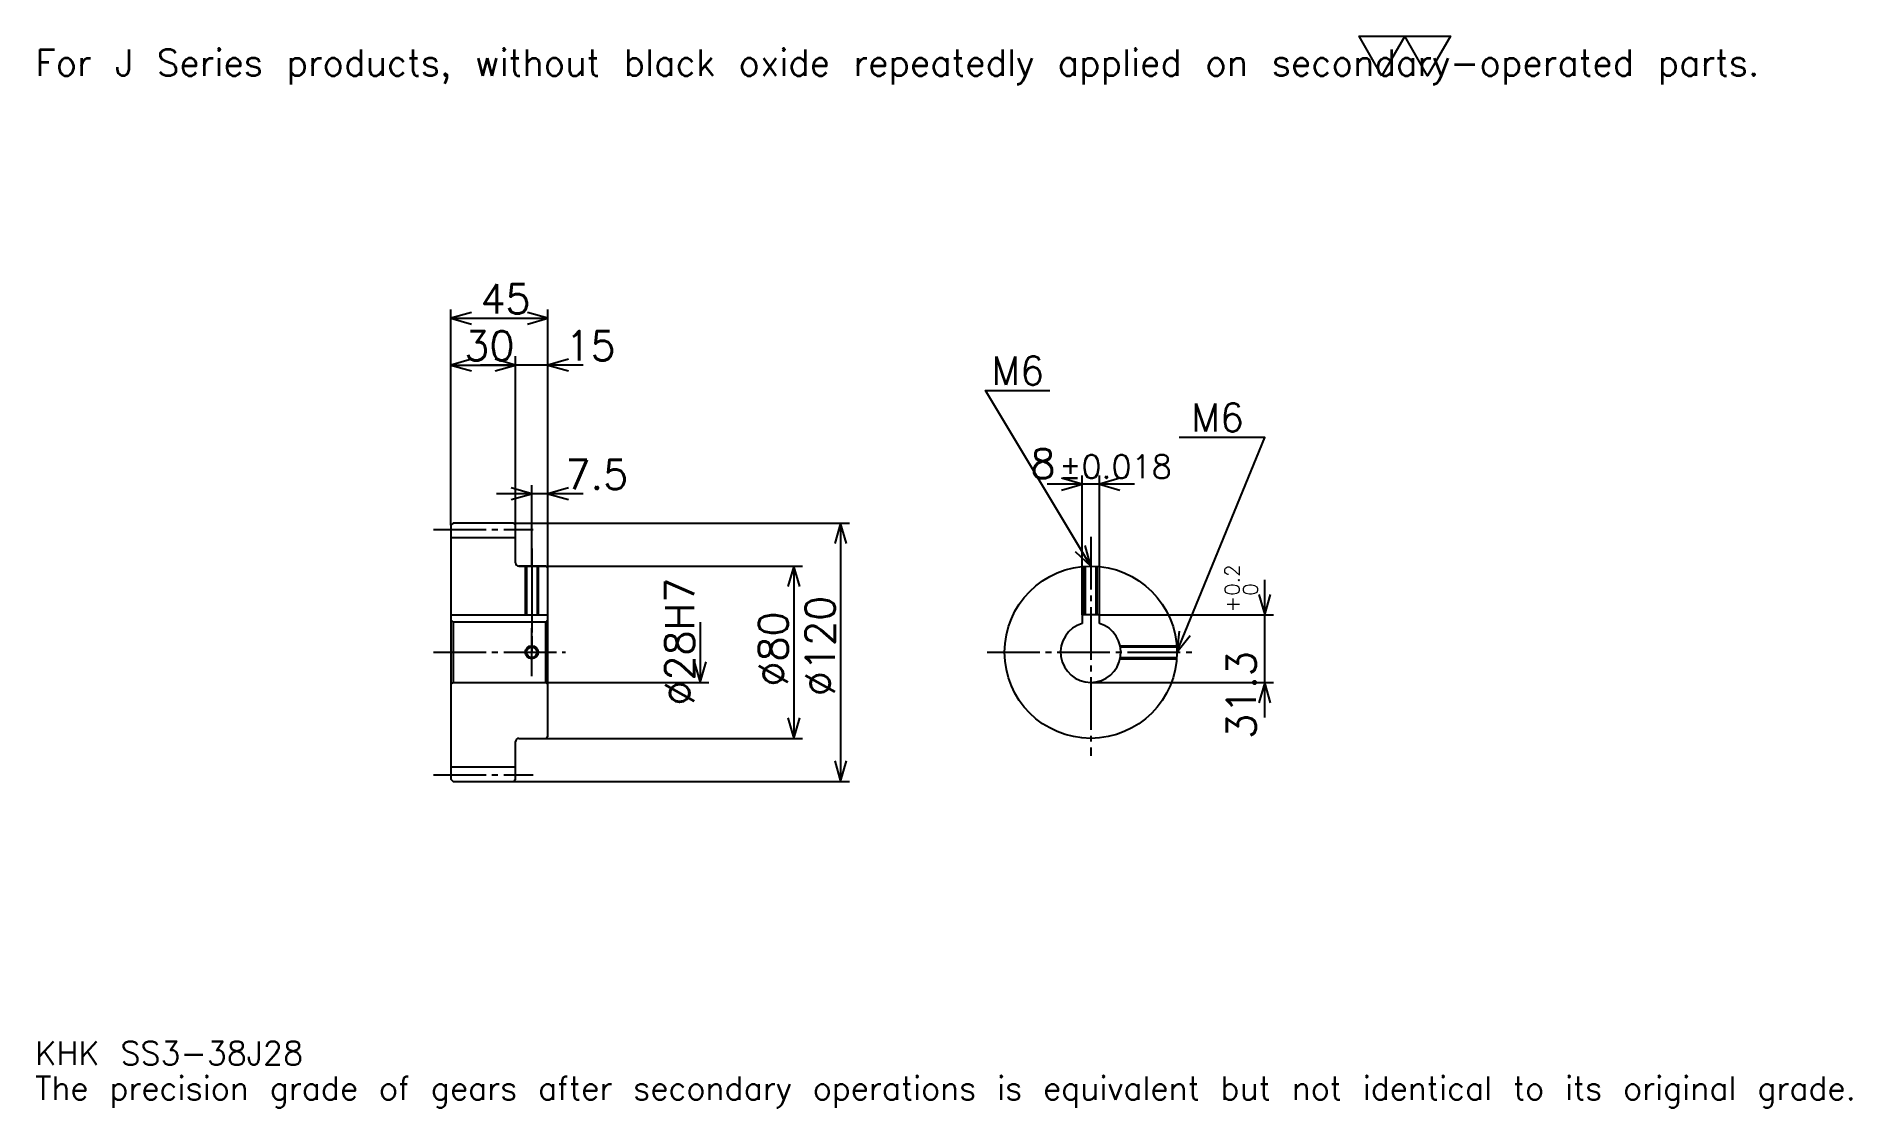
# Model space of a CAD drawing. Extents: x 28 to 870, y 10 to 508.
import ezdxf

# ---------------------------------------------------------------- set-up
doc = ezdxf.new("R2010")
doc.units = 0
doc.linetypes.add('DASHDOT', pattern=[32.608695, 24.456522, -2.717391, 2.717391, -2.717391])
doc.layers.get('0').update_dxf_attribs({"linetype": 'CONTINUOUS'})
doc.layers.add('DASHDOT', color=6, linetype='DASHDOT')
doc.styles.add('KANJI', font='TXT', dxfattribs={"bigfont": 'BIGFONT'})

msp = doc.modelspace()

# ---------------------------------------------------------------- linework, layer by layer
at = {"color": 5}
for p, q in [((220.108688, 281.467407), (220.108688, 380.652161)), ((265.108704, 281.467407), (265.108704, 380.652161)), ((220.108688, 376.576111), (265.108704, 376.576111)), ((220.108688, 354.836975), (250.108688, 354.836975)), ((281.413025, 354.836975), (233.804337, 354.836975)), ((250.108688, 281.467407), (250.108688, 358.913025)), ((513.065186, 238.767395), (513.065186, 303.586945)), ((521.065186, 238.767395), (521.065186, 303.586945)), ((281.413025, 295.054352), (241.304337, 295.054352)), ((257.608704, 281.467407), (257.608704, 299.130432)), ((537.369568, 299.510864), (496.760864, 299.510864)), ((220.108688, 280.467407), (220.108688, 281.467407)), ((249.108688, 281.467407), (265.108704, 281.467407)), ((250.108688, 280.467407), (250.108688, 281.467407)), ((257.608704, 261.467407), (257.608704, 281.467407)), ((257.608704, 261.467407), (257.608704, 281.467407)), ((265.108704, 281.467407), (405.054321, 281.467407)), ((265.108704, 260.467407), (265.108704, 281.467407)), ((400.978271, 281.467407), (400.978271, 161.467392)), ((251.608688, 261.467407), (265.108704, 261.467407)), ((265.108704, 261.467407), (383.315186, 261.467407)), ((379.239136, 261.467407), (379.239136, 181.467392)), ((597.82605, 191.16304), (597.82605, 255.071747)), ((521.065186, 238.767395), (601.902161, 238.767395)), ((335.760864, 235.467392), (335.760864, 207.467392)), ((265.108704, 207.467392), (339.836945, 207.467392)), ((517.065186, 207.467392), (601.902161, 207.467392)), ((251.608688, 181.467392), (265.108704, 181.467392)), ((265.108704, 181.467392), (383.315186, 181.467392)), ((249.108688, 161.467392), (265.108704, 161.467392)), ((265.108704, 161.467392), (405.054321, 161.467392))]:
    msp.add_line(p, q, dxfattribs=at)
at = {"color": 4}
for p, q in [((220.108688, 274.717407), (250.108688, 274.717407)), ((220.108688, 238.767395), (265.108704, 238.767395)), ((264.108704, 235.467392), (265.108704, 236.467392)), ((221.108688, 235.467392), (221.108688, 207.467392)), ((264.108704, 207.467392), (265.108704, 206.467392)), ((220.108688, 168.217392), (250.108688, 168.217392))]:
    msp.add_line(p, q, dxfattribs=at)
at = {"color": 7}
msp.add_lwpolyline([(652.173889, 489.130432), (641.57605, 507.5), (683.967346, 507.5), (673.369568, 489.130432), (662.771729, 507.5), (652.173889, 489.130432)], dxfattribs=at)
at = {"color": 5}
for points in [[(229.619553, 379.293488), (220.108688, 376.576111), (229.619553, 373.858704)], [(255.597809, 373.858704), (265.108704, 376.576111), (255.597809, 379.293488)], [(229.619553, 357.554352), (220.108688, 354.836975), (229.619553, 352.119568)], [(240.597824, 352.119568), (250.108688, 354.836975), (240.597824, 357.554352)], [(240.597824, 352.119568), (250.108688, 354.836975), (240.597824, 357.554352)], [(274.619568, 357.554352), (265.108704, 354.836975), (274.619568, 352.119568)], [(517.065186, 261.467407), (468.152161, 342.989136), (498.043457, 342.989136)], [(557.065186, 221.467392), (597.82605, 321.25), (558.152161, 321.25)], [(248.097824, 292.336975), (257.608704, 295.054352), (248.097824, 297.771729)], [(274.619568, 297.771729), (265.108704, 295.054352), (274.619568, 292.336975)], [(503.554321, 296.793457), (513.065186, 299.510864), (503.554321, 302.228271)], [(530.57605, 302.228271), (521.065186, 299.510864), (530.57605, 296.793457)], [(403.695648, 271.956512), (400.978271, 281.467407), (398.260864, 271.956512)], [(509.841736, 268.224792), (517.065186, 261.467407), (514.502014, 271.020996)], [(381.956512, 251.956528), (379.239136, 261.467407), (376.521729, 251.956528)], [(595.108704, 248.278259), (597.82605, 238.767395), (600.543457, 248.278259)], [(558.14624, 231.299591), (557.065186, 221.467392), (563.177429, 229.24437)], [(333.043457, 216.978256), (335.760864, 207.467392), (338.478271, 216.978256)], [(600.543457, 197.956528), (597.82605, 207.467392), (595.108704, 197.956528)], [(376.521729, 190.978256), (379.239136, 181.467392), (381.956512, 190.978256)], [(398.260864, 170.978271), (400.978271, 161.467392), (403.695648, 170.978271)]]:
    msp.add_lwpolyline(points, dxfattribs=at)
at = {"color": 4}
for points in [[(250.108688, 262.967407), (250.108688, 280.467407), (249.108688, 281.467407), (221.108688, 281.467407), (220.108688, 280.467407), (220.108688, 206.467392)], [(251.608688, 181.467392), (264.108704, 181.467392), (265.108704, 182.467392), (265.108704, 260.467407), (264.108704, 261.467407), (251.608688, 261.467407)], [(254.608688, 261.467407), (254.608688, 238.767395)], [(255.148682, 261.467407), (255.148682, 238.767395)], [(260.068695, 261.467407), (260.068695, 238.767395)], [(260.608704, 261.467407), (260.608704, 238.767395)], [(514.065186, 238.767395), (514.065186, 261.354736)], [(514.605225, 238.767395), (514.605225, 261.391663)], [(519.525208, 238.767395), (519.525208, 261.391663)], [(520.065186, 238.767395), (520.065186, 261.354736)], [(220.108688, 206.467392), (221.108688, 207.467392), (264.108704, 207.467392), (264.108704, 235.467392), (221.108688, 235.467392), (220.108688, 236.467392)], [(521.065186, 234.883804), (521.065186, 238.767395), (513.065186, 238.767395), (513.065186, 234.883804)], [(530.73999, 224.467392), (556.952515, 224.467392)], [(530.847351, 223.927399), (556.989502, 223.927399)], [(530.73999, 218.467392), (556.952515, 218.467392)], [(530.847351, 219.007385), (556.989502, 219.007385)], [(220.108688, 206.467392), (220.108688, 162.467392), (221.108688, 161.467392), (249.108688, 161.467392), (250.108688, 162.467392), (250.108688, 179.967392)]]:
    msp.add_lwpolyline(points, dxfattribs=at)
for centre, radius in [((517.065186, 221.467392), 40), ((257.608704, 221.467392), 2.46)]:
    msp.add_circle(centre, radius, dxfattribs=at)
at = {"color": 7}
msp.add_circle((257.608704, 221.467392), 3, dxfattribs=at)
at = {"color": 4}
for centre, radius, start, end in [((251.608688, 262.967407), 1.5, 180, 270), ((517.065186, 221.467392), 14, 106.601549926, 73.398450074), ((251.608688, 179.967392), 1.5, 90, 180)]:
    msp.add_arc(centre, radius, start, end, dxfattribs=at)
at = {"layer": 'DASHDOT', "color": 7}
for p, q in [((211.956512, 278.467407), (258.260864, 278.467407)), ((517.065186, 275.054352), (517.065186, 173.315216)), ((257.608704, 261.467407), (257.608704, 221.467392)), ((211.956512, 221.467392), (273.260864, 221.467392)), ((468.913025, 221.467392), (565.217407, 221.467392)), ((211.956512, 164.467392), (258.260864, 164.467392))]:
    msp.add_line(p, q, dxfattribs=at)
for points in [[(257.608704, 269.619568), (257.608704, 230.615219)], [(257.608704, 210.315216), (257.608704, 232.619568)], [(246.456512, 221.467392), (268.760864, 221.467392)]]:
    msp.add_lwpolyline(points, dxfattribs=at)

# ---------------------------------------------------------------- texts
at = {"color": 7, "style": 'KANJI'}
for s, height, p in [('For J Series products, without black oxide repeatedly applied on secondary-operated parts.', 12.228261, (27.173914, 489.130432)), ('45', 13.586957, (233.777161, 378.75)), ('30', 13.586957, (226.277161, 357.010864)), ('15', 13.586957, (273.260864, 357.010864)), ('M6', 13.043479, (470.869568, 345.706512)), ('M6', 13.043479, (563.586975, 323.967407)), ('8', 13.586957, (489.019043, 302.228271)), ('%%p0.018', 10.869565, (502.468445, 302.228271)), ('7.5', 13.586957, (273.260864, 297.228271)), ('KHK SS3-38J28', 10.869565, (27.173914, 29.891304)), ('The precision grade of gears after secondary operations is equivalent but not identical to its original grade.', 10.869565, (27.173914, 13.586957))]:
    msp.add_text(s, height=height, dxfattribs=at).set_placement(p)
for s, height, p in [('0.2', 6.793478, (586.141296, 247.664536)), ('%%c28H7', 13.586957, (333.043457, 196.671204)), ('%%c120', 13.586957, (398.260864, 201.08696)), ('+', 6.793478, (586.141296, 240.055832)), ('0', 6.793478, (594.565186, 247.664536)), ('%%c80', 13.586957, (376.521729, 205.502716)), ('31.3', 13.586957, (593.75, 181.246109))]:
    msp.add_text(s, height=height, rotation=90, dxfattribs=at).set_placement(p)

doc.saveas('drawing.dxf')
